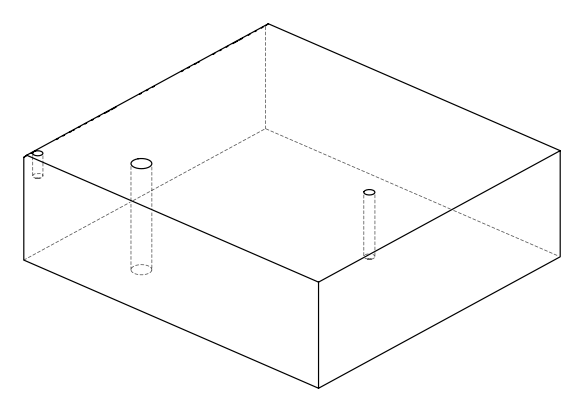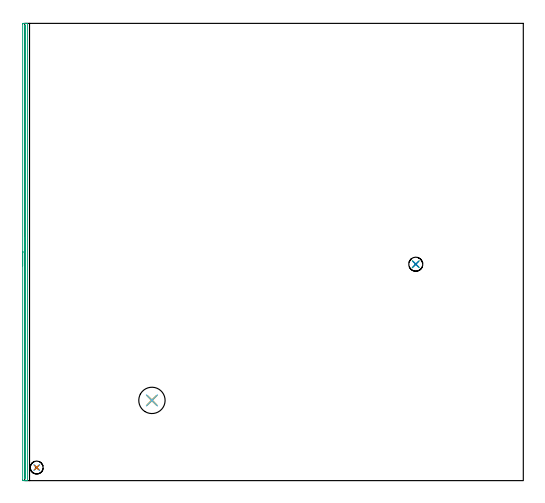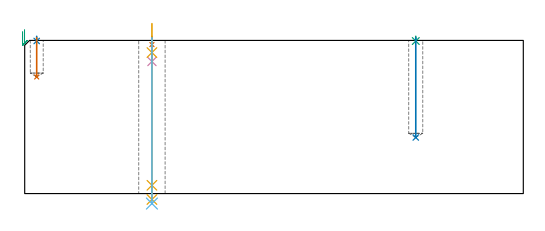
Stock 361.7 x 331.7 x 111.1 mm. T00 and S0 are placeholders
(PLAN: 9 operations, 6 tool changes, 7.2 min)
(1 SPOT_DRILL | STEP1HOLE | NXT0321_9005460120000 | 0.05 min | 184 mm3)
(2 SPOT_DRILL_1 | STEP1POCKET | NXT0321_9005460120000 | 0.03 min | 1 mm3)
(3 SPOT_DRILL_2 | STEP1POCKET_1 | NXT0321_9005460120000 | 0.03 min | 1 mm3)
(4 DRILL_BLIND_HOLE_INTO_CENTER | STEP1HOLE | UGT0301_215 | 0.07 min | 930 mm3)
(5 GUN_DRILL_THROUGH_HOLE | STEP1HOLE | UGT0307_009 | 0.64 min | 11418 mm3)
(6 DRILL_TO_ENLARGE_THROUGH_HOLE | STEP1HOLE | UGT0301_258 | 0.48 min | 19262 mm3)
(7 DRILL_BLIND_HOLE_INTO_CENTER_1 | STEP1POCKET | UGT0301_209 | 0.12 min | 1699 mm3)
(8 DRILL_BLIND_HOLE_INTO_CENTER_2 | STEP1POCKET_1 | UGT0301_215 | 0.29 min | 5564 mm3)
(9 AREA_MILL | FG_CHAMFER_SURFACE | UGT0205_001 | 5.46 min | 2036 mm3)
(TOOL NXT0321_9005460120000 | NC Spot Drill, 142deg, 12mm, Carbide, Uncoated | D12 PA142 FL30 Z2)
(TOOL UGT0301_215 | Twist Drill 10.2 mm | D10.2 PA118 FL82 Z2)
(TOOL UGT0307_009 | Gun Drill 12 mm | D12 PA130 FL24 Z1)
(TOOL UGT0301_258 | Twist Drill 19.1 mm | D19.1 PA118 FL140 Z2)
(TOOL UGT0301_209 | Twist Drill 9.4 mm | D9.4 PA118 FL78 Z2)
(TOOL UGT0205_001 | Chamfer Mill 20 x 3 x 45 deg. | D20 FL50 Z2)
(OP 1 SPOT_DRILL)
G17 G21 G94 G90
T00 M6
G54
G17 G0 G90 X92.3 Y58.2 S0 M3
G43 Z121.1 H0
G94 G81 G98 Z108.1 F250. R114.1
G80
M5
M2
(OP 2 SPOT_DRILL_1)
G17 G21 G94 G90
T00 M6
G54
G17 G0 G90 X8.7 Y9.5 S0 M3
G43 Z121.1 H0
G94 G81 G98 Z110.695 F250. R114.1
G80
M5
M2
(OP 3 SPOT_DRILL_2)
G17 G21 G94 G90
T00 M6
G54
G17 G0 G90 X283.7 Y157. S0 M3
G43 Z121.1 H0
G94 G81 G98 Z110.661 F250. R114.1
G80
M5
M2
(OP 4 DRILL_BLIND_HOLE_INTO_CENTER)
G17 G21 G94 G90
T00 M6
G54
G17 G0 G90 X92.3 Y58.2 S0 M3
G43 Z121.1 H0
G94 G81 G98 Z95.8 F250. R113.1
G80
M5
M2
(OP 5 GUN_DRILL_THROUGH_HOLE)
G17 G21 G94 G90
T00 M6
G54
G17 G0 G90 X92.3 Y58.2 M8
G43 Z123.276 H0
S716 M3
G94 G1 Z102.302 F125. M26
G4 X.084
Z6. F250.
G4 X.084
Z-4.298 F125.
G4 X.084
M5
M9
G0 Z123.276
M2
(OP 6 DRILL_TO_ENLARGE_THROUGH_HOLE)
G17 G21 G94 G90
T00 M6
G54
G17 G0 G90 X92.3 Y58.2 S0 M3
G43 Z121.1 H0
G94 G73 G98 Z-7.238 F250. Q16.905 R113.1
G80
M5
M2
(OP 7 DRILL_BLIND_HOLE_INTO_CENTER_1)
G17 G21 G94 G90
T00 M6
G54
G17 G0 G90 X8.7 Y9.5 S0 M3
G43 Z121.1 H0
G94 G81 G98 Z84.6 F250. R113.1
G80
M5
M2
(OP 8 DRILL_BLIND_HOLE_INTO_CENTER_2)
G17 G21 G94 G90
T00 M6
G54
G17 G0 G90 X283.7 Y157. S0 M3
G43 Z121.1 H0
G94 G81 G98 Z40.7 F250. R113.1
G80
M5
M2
(OP 9 AREA_MILL)
G17 G21 G94 G90
T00 M6
G54
G17 G0 G90 X-1.5 Y155.85 S1061 M3
G43 Z121.1 H0
Z117.6
G94 G1 Y155.888 Z116.728 F250.
Y156.002 Z115.863
Y156.191 Z115.012
Y156.453 Z114.18
Y156.787 Z113.374
Y157.19 Z112.6
Y157.658 Z111.864
Y158.19 Z111.172
Y158.779 Z110.529
Y159.422 Z109.94
Y160.114 Z109.408
Y160.85 Z108.94
Y161.624 Z108.537
Y162.43 Z108.203
Y163.262 Z107.941
Y164.114 Z107.752
Y164.978 Z107.638
Y165.85 Z107.6
X-1.499 Y331.085 Z107.601
X-1.495 Y331.516
X-1.49 Y331.69 Z107.604
X-1.07 Y331.7 Z108.024
X-0.523 Z108.574
X-0.19 Z108.906
X0.357 Z109.454
X0.69 Z109.785
X1.355 Z110.455
X1.675 Z110.774
X2.004 Y331.699 Z111.094
X2. Y331.531 Z111.1
Y0.169
X2.004 Y0.001 Z111.094
X1.675 Y0. Z110.774
X1.355 Z110.454
X0.69 Z109.785
X-0.522 Z108.574
X-1.07 Y0.001 Z108.024
X-1.303 Y0.004 Z107.792
X-1.491 Y0.01 Z107.604
X-1.495 Y0.184 Z107.601
X-1.499 Y0.615
X-1.5 Y165.85 Z107.6
X-0.086 Z109.014
X-0.085 Y329.298 Z109.015
X-0.082 Y329.639 Z109.018
X-0.08 Y329.68 Z109.02
X-0.077 Y329.69 Z109.023
X-0.066 Y329.693 Z109.034
X-0.014 Y329.698 Z109.086
X0.052 Y329.699 Z109.152
X0.294 Y329.7 Z109.394
X0.498 Y329.699 Z109.598
X0.529 Y329.697 Z109.629
X0.561 Y329.692 Z109.661
X0.579 Y329.688 Z109.679
X0.58 Y329.663 Z109.68
X0.585 Y329.405 Z109.685
Y2.173
X0.584 Y2.08 Z109.684
X0.582 Y2.035 Z109.682
X0.58 Y2.019 Z109.68
X0.542 Y2.01 Z109.642
X0.204 Y2.002 Z109.304
X0.002 Y2.001 Z109.102
X-0.029 Y2.003 Z109.071
X-0.061 Y2.007 Z109.039
X-0.079 Y2.012 Z109.021
X-0.08 Y2.036 Z109.02
X-0.085 Y2.295 Z109.015
X-0.086 Y48.862 Z109.014
Y165.85
Y166.722 Z109.052
Y167.586 Z109.166
Y168.438 Z109.355
Y169.27 Z109.617
Y170.076 Z109.951
Y170.85 Z110.354
Y171.586 Z110.823
Y172.278 Z111.354
Y172.921 Z111.943
Y173.51 Z112.586
Y174.042 Z113.278
Y174.51 Z114.014
Y174.913 Z114.788
Y175.247 Z115.594
Y175.509 Z116.426
Y175.698 Z117.278
Y175.812 Z118.143
Y175.85 Z119.014
G0 Z121.1
M5
M2
